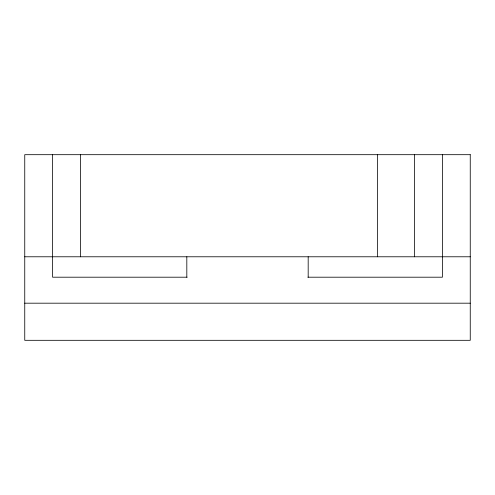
<?xml version="1.0" encoding="UTF-8"?>
<svg xmlns="http://www.w3.org/2000/svg" width="495" height="495" viewBox="0 0 495 495"><rect width="100%" height="100%" fill="white"/><g stroke="black" fill="none" stroke-linecap="round" stroke-linejoin="round"><path stroke-width="0.74" d="M24.75 256.781L470.25 256.781M187.147 277.2L52.594 277.2L52.594 154.688M307.853 277.2L442.406 277.2L442.406 154.688M24.75 303.188L470.25 303.188M414.562 154.688L414.562 256.781M377.438 154.688L377.438 256.781M308.181 256.781L308.181 277.2M186.819 256.781L186.819 277.2M80.438 154.688L80.438 256.781M470.25 154.688L24.75 154.688L24.75 340.312L470.25 340.312L470.25 154.688"/></g></svg>
